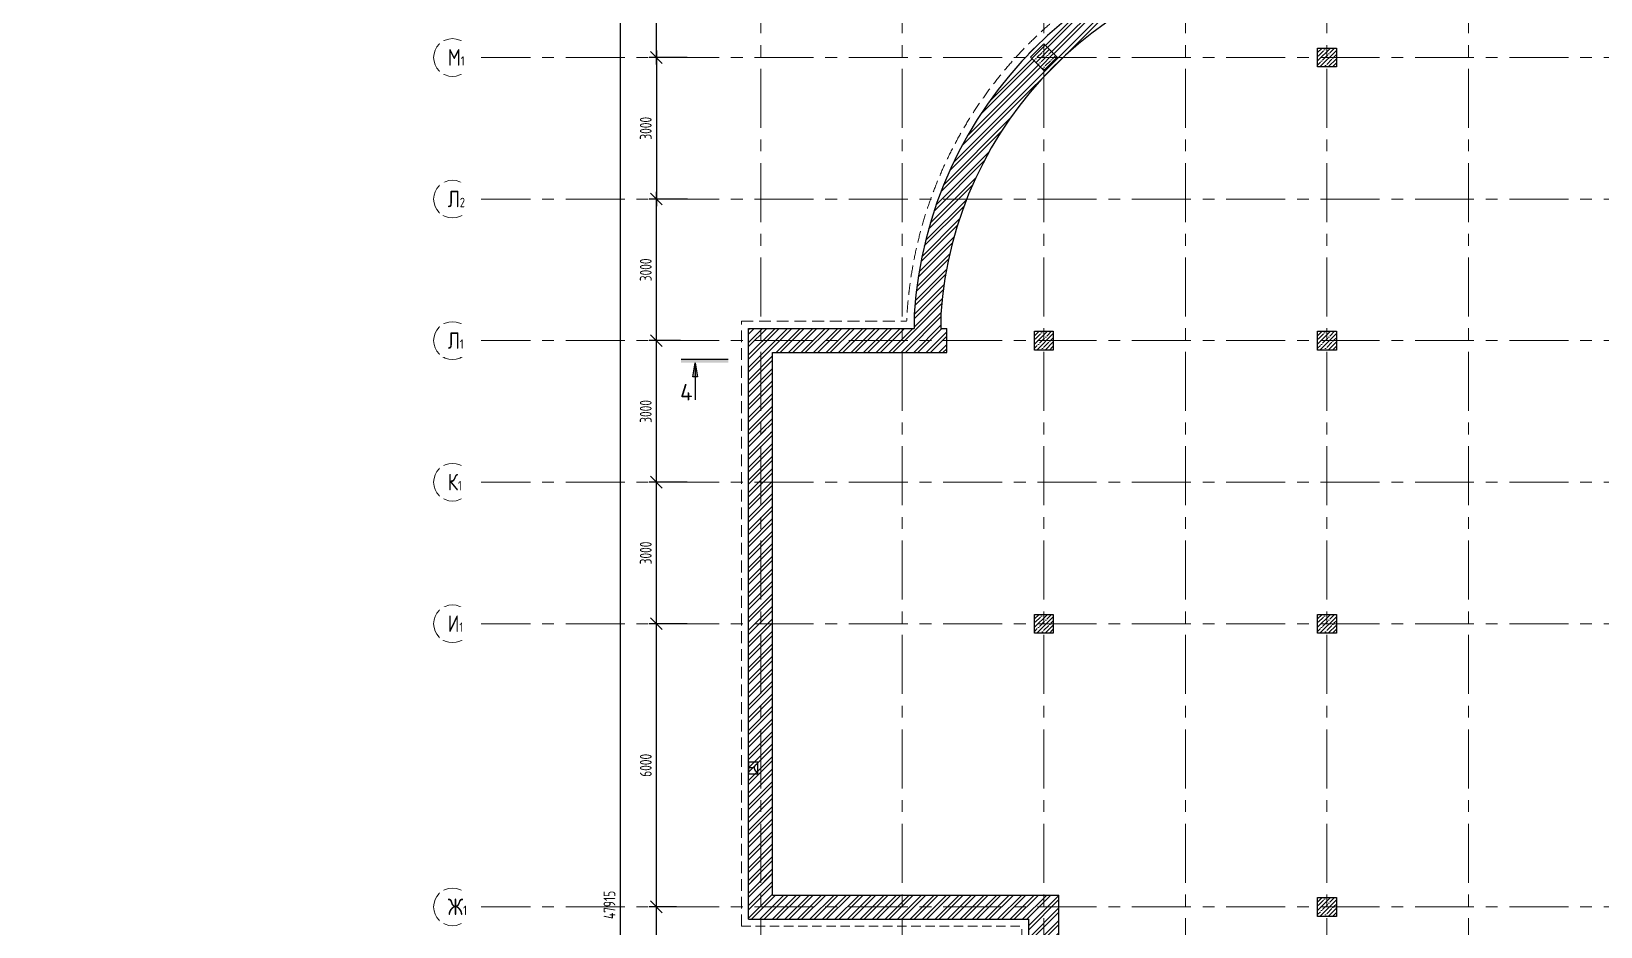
# Model space of a CAD drawing. Header units: millimetres. Extents: x -8417289 to 9420486, y 0 to 166066.
# Drawn here: x -368632 to -335372, y 106183 to 125154 of the extents above; entities that cross this region are included whole.
import ezdxf
from ezdxf import colors
from ezdxf.entities.mleader import LeaderData, LeaderLine
from ezdxf.math import Vec2, Vec3

# ---------------------------------------------------------------- set-up
doc = ezdxf.new("R2010")
doc.units = ezdxf.units.MM
doc.header["$MEASUREMENT"] = 0
doc.header["$PDMODE"] = 3
doc.header["$PDSIZE"] = -4
for name, pattern in [('ADSK_Штриховая_ш2 п1', [3, 2, -1]), ('CENTER', [2, 1.25, -0.25, 0.25, -0.25]), ('TRATTEGGIATA', [0.75, 0.5, -0.25])]:
    doc.linetypes.add(name, pattern=pattern)
doc.layers.get('0').update_dxf_attribs({"color": 250, "lineweight": 9})
doc.layers.get('Defpoints').update_dxf_attribs({"color": 6})
for name, color, linetype, lineweight in [('АР_Колонны', 250, 'Continuous', 30), ('АР_Колонны Штрих', 250, 'Continuous', 5), ('АР_МосжилНии_Стены', 127, 'Continuous', 30), ('АР_Оси', 195, 'Continuous', 9), ('АР_Оси размеры', 164, 'Continuous', 9), ('АР_Разрезы', 175, 'Continuous', 9), ('АР_тонкая линия', 250, 'Continuous', 0), ('АР_Штриховка кирпич', 250, 'Continuous', 9), ('Подвал', 250, 'Continuous', 30)]:
    doc.layers.add(name, color=color, linetype=linetype, lineweight=lineweight)
doc.layers.add('Тонкая', color=7, linetype='Continuous')
doc.layers.add('ТХ_Задание КР', color=7, linetype='Continuous', true_color=0x9a5430)
doc.styles.add('METRO-STYLE', font='isocpeur.TTF', dxfattribs={"width": 0.9, "oblique": 15})
doc.styles.add('ГОСТ 2.304', font='isocpeur.TTF', dxfattribs={"width": 0.7})
doc.dimstyles.new('СПДС', dxfattribs={"dimscale": 100, "dimtxt": 2.5, "dimasz": 2.5, "dimexe": 1.5, "dimexo": 0, "dimgap": 1, "dimtad": 1, "dimdec": 0, "dimrnd": 1, "dimtxsty": 'ГОСТ 2.304', "dimblk": 'OBLIQUE', "dimcen": 2.5, "dimdle": 1.5, "dimadec": 0, "dimazin": 2, "dimtfac": 0.75, "dimtdec": 0, "dimtmove": 1, "dimatfit": 3, "dimfxl": 1, "dimtolj": 1, "dimarcsym": 1})

# ---------------------------------------------------------------- blocks, each defined once
blk = doc.blocks.new('_Oblique')
at = {"color": 0, "linetype": 'ByBlock', "lineweight": -2}
blk.add_line((-0.5, -0.5), (0.5, 0.5), dxfattribs=at)
blk = doc.blocks.new('*D542')
at = {"layer": 'Defpoints', "color": 0, "lineweight": 30, "ltscale": 100, "transparency": 16777216}
for p in [(-355385, 106601), (-354961, 106601), (-354822, 103601)]:
    blk.add_point(p, dxfattribs=at)
at = {"layer": 'АР_Оси размеры', "color": 0, "lineweight": -2, "ltscale": 100, "transparency": 16777216}
for p, q in [((-354961, 106601), (-355535, 106601)), ((-355385, 103451), (-355385, 106751)), ((-354822, 103601), (-355535, 103601))]:
    blk.add_line(p, q, dxfattribs=at)
at = {"layer": 'АР_Оси размеры', "color": 0, "lineweight": -2, "ltscale": 100, "transparency": 16777216, "xscale": 250, "yscale": 250, "zscale": 250}
for p, rotation in [((-355385, 106601), 90), ((-355385, 103601), 270)]:
    blk.add_blockref('_Oblique', p, dxfattribs=dict(at, rotation=rotation))
at = {"layer": 'АР_Оси размеры', "color": 0, "ltscale": 100, "transparency": 16777216, "insert": (-355610, 105101), "char_height": 250, "attachment_point": 5, "rotation": 90, "style": 'ГОСТ 2.304'}
blk.add_mtext('\\A1;3000', dxfattribs=at)
blk = doc.blocks.new('*D543')
at = {"layer": 'Defpoints', "color": 0, "lineweight": 30, "ltscale": 100, "transparency": 16777216}
for p in [(-355385, 112601), (-354730, 112601), (-354961, 106601)]:
    blk.add_point(p, dxfattribs=at)
at = {"layer": 'АР_Оси размеры', "color": 0, "lineweight": -2, "ltscale": 100, "transparency": 16777216}
for p, q in [((-355385, 106451), (-355385, 112751)), ((-354730, 112601), (-355535, 112601)), ((-354961, 106601), (-355535, 106601))]:
    blk.add_line(p, q, dxfattribs=at)
at = {"layer": 'АР_Оси размеры', "color": 0, "lineweight": -2, "ltscale": 100, "transparency": 16777216, "xscale": 250, "yscale": 250, "zscale": 250}
for p, rotation in [((-355385, 112601), 90), ((-355385, 106601), 270)]:
    blk.add_blockref('_Oblique', p, dxfattribs=dict(at, rotation=rotation))
at = {"layer": 'АР_Оси размеры', "color": 0, "ltscale": 100, "transparency": 16777216, "insert": (-355610, 109601), "char_height": 250, "attachment_point": 5, "rotation": 90, "style": 'ГОСТ 2.304'}
blk.add_mtext('\\A1;6000', dxfattribs=at)
blk = doc.blocks.new('*D544')
at = {"layer": 'Defpoints', "color": 0, "lineweight": 30, "ltscale": 100, "transparency": 16777216}
for p in [(-355385, 115601), (-354873, 115601), (-354730, 112601)]:
    blk.add_point(p, dxfattribs=at)
at = {"layer": 'АР_Оси размеры', "color": 0, "lineweight": -2, "ltscale": 100, "transparency": 16777216}
for p, q in [((-355385, 112451), (-355385, 115751)), ((-354873, 115601), (-355535, 115601)), ((-354730, 112601), (-355535, 112601))]:
    blk.add_line(p, q, dxfattribs=at)
at = {"layer": 'АР_Оси размеры', "color": 0, "lineweight": -2, "ltscale": 100, "transparency": 16777216, "xscale": 250, "yscale": 250, "zscale": 250}
for p, rotation in [((-355385, 115601), 90), ((-355385, 112601), 270)]:
    blk.add_blockref('_Oblique', p, dxfattribs=dict(at, rotation=rotation))
at = {"layer": 'АР_Оси размеры', "color": 0, "ltscale": 100, "transparency": 16777216, "insert": (-355610, 114101), "char_height": 250, "attachment_point": 5, "rotation": 90, "style": 'ГОСТ 2.304'}
blk.add_mtext('\\A1;3000', dxfattribs=at)
blk = doc.blocks.new('*D545')
at = {"layer": 'Defpoints', "color": 0, "lineweight": 30, "ltscale": 100, "transparency": 16777216}
for p in [(-355385, 118601), (-354873, 118601), (-354730, 115601)]:
    blk.add_point(p, dxfattribs=at)
at = {"layer": 'АР_Оси размеры', "color": 0, "lineweight": -2, "ltscale": 100, "transparency": 16777216}
for p, q in [((-355385, 115451), (-355385, 118751)), ((-354873, 118601), (-355535, 118601)), ((-354730, 115601), (-355535, 115601))]:
    blk.add_line(p, q, dxfattribs=at)
at = {"layer": 'АР_Оси размеры', "color": 0, "lineweight": -2, "ltscale": 100, "transparency": 16777216, "xscale": 250, "yscale": 250, "zscale": 250}
for p, rotation in [((-355385, 118601), 90), ((-355385, 115601), 270)]:
    blk.add_blockref('_Oblique', p, dxfattribs=dict(at, rotation=rotation))
at = {"layer": 'АР_Оси размеры', "color": 0, "ltscale": 100, "transparency": 16777216, "insert": (-355610, 117101), "char_height": 250, "attachment_point": 5, "rotation": 90, "style": 'ГОСТ 2.304'}
blk.add_mtext('\\A1;3000', dxfattribs=at)
blk = doc.blocks.new('*D546')
at = {"layer": 'Defpoints', "color": 0, "lineweight": 30, "ltscale": 100, "transparency": 16777216}
for p in [(-355385, 121601), (-354725, 121601), (-354873, 118601)]:
    blk.add_point(p, dxfattribs=at)
at = {"layer": 'АР_Оси размеры', "color": 0, "lineweight": -2, "ltscale": 100, "transparency": 16777216}
for p, q in [((-355385, 118451), (-355385, 121751)), ((-354725, 121601), (-355535, 121601)), ((-354873, 118601), (-355535, 118601))]:
    blk.add_line(p, q, dxfattribs=at)
at = {"layer": 'АР_Оси размеры', "color": 0, "lineweight": -2, "ltscale": 100, "transparency": 16777216, "xscale": 250, "yscale": 250, "zscale": 250}
for p, rotation in [((-355385, 121601), 90), ((-355385, 118601), 270)]:
    blk.add_blockref('_Oblique', p, dxfattribs=dict(at, rotation=rotation))
at = {"layer": 'АР_Оси размеры', "color": 0, "ltscale": 100, "transparency": 16777216, "insert": (-355610, 120101), "char_height": 250, "attachment_point": 5, "rotation": 90, "style": 'ГОСТ 2.304'}
blk.add_mtext('\\A1;3000', dxfattribs=at)
blk = doc.blocks.new('*D547')
at = {"layer": 'Defpoints', "color": 0, "lineweight": 30, "ltscale": 100, "transparency": 16777216}
for p in [(-355385, 127601), (-354873, 127601), (-354730, 124601)]:
    blk.add_point(p, dxfattribs=at)
at = {"layer": 'АР_Оси размеры', "color": 0, "lineweight": -2, "ltscale": 100, "transparency": 16777216}
for p, q in [((-355385, 124451), (-355385, 127751)), ((-354873, 127601), (-355535, 127601)), ((-354730, 124601), (-355535, 124601))]:
    blk.add_line(p, q, dxfattribs=at)
at = {"layer": 'АР_Оси размеры', "color": 0, "lineweight": -2, "ltscale": 100, "transparency": 16777216, "xscale": 250, "yscale": 250, "zscale": 250}
for p, rotation in [((-355385, 127601), 90), ((-355385, 124601), 270)]:
    blk.add_blockref('_Oblique', p, dxfattribs=dict(at, rotation=rotation))
at = {"layer": 'АР_Оси размеры', "color": 0, "ltscale": 100, "transparency": 16777216, "insert": (-355610, 126101), "char_height": 250, "attachment_point": 5, "rotation": 90, "style": 'ГОСТ 2.304'}
blk.add_mtext('\\A1;3000', dxfattribs=at)
blk = doc.blocks.new('*D551')
at = {"layer": 'Defpoints', "color": 0, "lineweight": 30, "ltscale": 100, "transparency": 16777216}
for p in [(-356211, 130601), (-356211, 82686), (-356155, 82686)]:
    blk.add_point(p, dxfattribs=at)
at = {"layer": 'АР_Оси размеры', "color": 0, "lineweight": -2, "ltscale": 100, "transparency": 16777216}
for p, q in [((-356155, 130751), (-356155, 82536)), ((-356211, 130601), (-356005, 130601)), ((-356211, 82686), (-356005, 82686))]:
    blk.add_line(p, q, dxfattribs=at)
at = {"layer": 'АР_Оси размеры', "color": 0, "lineweight": -2, "ltscale": 100, "transparency": 16777216, "xscale": 250, "yscale": 250, "zscale": 250}
for p, rotation in [((-356155, 130601), 90), ((-356155, 82686), 270)]:
    blk.add_blockref('_Oblique', p, dxfattribs=dict(at, rotation=rotation))
at = {"layer": 'АР_Оси размеры', "color": 0, "ltscale": 100, "transparency": 16777216, "insert": (-356380, 106643), "char_height": 250, "attachment_point": 5, "rotation": 90, "style": 'ГОСТ 2.304'}
blk.add_mtext('\\A1;47915', dxfattribs=at)
blk = doc.blocks.new('*D552')
at = {"layer": 'Defpoints', "color": 0, "lineweight": 30, "ltscale": 100, "transparency": 16777216}
for p in [(-354730, 124601), (-355385, 121601), (-354725, 121601)]:
    blk.add_point(p, dxfattribs=at)
at = {"layer": 'АР_Оси размеры', "color": 0, "lineweight": -2, "ltscale": 100, "transparency": 16777216}
for p, q in [((-355385, 124751), (-355385, 121451)), ((-354730, 124601), (-355535, 124601)), ((-354725, 121601), (-355535, 121601))]:
    blk.add_line(p, q, dxfattribs=at)
at = {"layer": 'АР_Оси размеры', "color": 0, "lineweight": -2, "ltscale": 100, "transparency": 16777216, "xscale": 250, "yscale": 250, "zscale": 250}
for p, rotation in [((-355385, 124601), 90), ((-355385, 121601), 270)]:
    blk.add_blockref('_Oblique', p, dxfattribs=dict(at, rotation=rotation))
at = {"layer": 'АР_Оси размеры', "color": 0, "ltscale": 100, "transparency": 16777216, "insert": (-355610, 123101), "char_height": 250, "attachment_point": 5, "rotation": 90, "style": 'ГОСТ 2.304'}
blk.add_mtext('\\A1;3000', dxfattribs=at)
blk = doc.blocks.new('A$C60573c2e')
at = {"layer": 'АР_Разрезы', "ltscale": 100}
h = blk.add_hatch(color=5, dxfattribs=at)
h.dxf.hatch_style = 1
h.paths.add_polyline_path([(-689, -12469), (-689, -12399), (-1689, -12399), (-1689, -12469)])
h.paths.add_polyline_path([(-1339, -12769), (-1389, -12469), (-1389, -12769)])
h.paths.add_polyline_path([(-1389, -12769), (-1389, -12469), (-1440, -12769)])
at = {"layer": 'АР_Разрезы', "color": 5, "lineweight": 25, "ltscale": 100}
for p, q in [((-689, -12399, -2792), (-1689, -12399, -2792)), ((-1440, -12769, -2792), (-1389, -12469, -2792)), ((-1389, -12469, -2792), (-1339, -12769, -2792)), ((-1339, -12769, -2792), (-1440, -12769, -2792))]:
    blk.add_line(p, q, dxfattribs=at)
at = {"layer": 'АР_Разрезы', "color": 5, "lineweight": 25, "ltscale": 100, "elevation": -2792}
blk.add_lwpolyline([(-1389, -12469), (-1389, -13252)], dxfattribs=at)
at = {"layer": 'АР_Разрезы', "color": 5, "lineweight": 25, "ltscale": 100, "insert": (-1710, -12919, -2792), "char_height": 350, "width": 583.33, "attachment_point": 1, "style": 'METRO-STYLE'}
blk.add_mtext('{\\Q0;\\W1;4}', dxfattribs=at)

msp = doc.modelspace()

# ---------------------------------------------------------------- hatches: boundary and pattern name
at = {"layer": 'АР_Колонны Штрих', "ltscale": 100}
h = msp.add_hatch(dxfattribs=at)
h.set_pattern_fill('ANSI35', color=256, scale=500)
h.set_pattern_definition([(45, (-1304541.9, 164482.94), (-88.388348, 88.388348), []), (45, (-1304453.51, 164482.94), (-88.388348, 88.388348), [156.25, -31.25, 0, -31.25])])
h.paths.add_polyline_path([(-347174, 124888.2), (-347456.9, 124605.4), (-347174, 124322.6), (-346891.2, 124605.4)])
h = msp.add_hatch(dxfattribs=at)
h.set_pattern_fill('ANSI35', color=256, scale=500)
h.set_pattern_definition([(45, (-1298424.17, 164672.16), (-88.388348, 88.388348), []), (45, (-1298335.78, 164672.16), (-88.388348, 88.388348), [156.25, -31.25, 0, -31.25])])
h.paths.add_polyline_path([(-340972.1, 124800.7), (-341372.1, 124800.7), (-341372.1, 124400.7), (-340972.1, 124400.7)])
h = msp.add_hatch(dxfattribs=at)
h.set_pattern_fill('ANSI35', color=256, scale=500)
h.set_pattern_definition([(45, (-1304424.17, 158672.16), (-88.388348, 88.388348), []), (45, (-1304335.78, 158672.16), (-88.388348, 88.388348), [156.25, -31.25, 0, -31.25])])
h.paths.add_polyline_path([(-346972.1, 118800.7), (-347372.1, 118800.7), (-347372.1, 118400.7), (-346972.1, 118400.7)])
h = msp.add_hatch(dxfattribs=at)
h.set_pattern_fill('ANSI35', color=256, scale=500)
h.set_pattern_definition([(45, (-1298424.17, 158672.16), (-88.388348, 88.388348), []), (45, (-1298335.78, 158672.16), (-88.388348, 88.388348), [156.25, -31.25, 0, -31.25])])
h.paths.add_polyline_path([(-340972.1, 118800.7), (-341372.1, 118800.7), (-341372.1, 118400.7), (-340972.1, 118400.7)])
h = msp.add_hatch(dxfattribs=at)
h.set_pattern_fill('ANSI35', color=256, scale=500)
h.set_pattern_definition([(45, (-1304424.17, 152672.16), (-88.388348, 88.388348), []), (45, (-1304335.78, 152672.16), (-88.388348, 88.388348), [156.25, -31.25, 0, -31.25])])
h.paths.add_polyline_path([(-346972.1, 112800.7), (-347372.1, 112800.7), (-347372.1, 112400.7), (-346972.1, 112400.7)])
h = msp.add_hatch(dxfattribs=at)
h.set_pattern_fill('ANSI35', color=256, scale=500)
h.set_pattern_definition([(45, (-1298424.17, 152672.16), (-88.388348, 88.388348), []), (45, (-1298335.78, 152672.16), (-88.388348, 88.388348), [156.25, -31.25, 0, -31.25])])
h.paths.add_polyline_path([(-340972.1, 112800.7), (-341372.1, 112800.7), (-341372.1, 112400.7), (-340972.1, 112400.7)])
h = msp.add_hatch(dxfattribs=at)
h.set_pattern_fill('ANSI35', color=256, scale=500)
h.set_pattern_definition([(45, (-1298424.17, 146672.16), (-88.388348, 88.388348), []), (45, (-1298335.78, 146672.16), (-88.388348, 88.388348), [156.25, -31.25, 0, -31.25])])
h.paths.add_polyline_path([(-340972.1, 106800.7), (-341372.1, 106800.7), (-341372.1, 106400.7), (-340972.1, 106400.7)])
at = {"layer": 'АР_Штриховка кирпич', "ltscale": 100}
h = msp.add_hatch(dxfattribs=at)
h.set_pattern_fill('ANSI32', color=256, scale=500)
h.paths.add_polyline_path([(-347172.1, 124324.5), (-347174, 124322.6), (-347452.2, 124600.7), (-347174, 124888.2), (-346891.2, 124605.4)], flags=16)
edge = h.paths.add_edge_path()
edge.add_line((-349232.1, 118860.7), (-349355.4, 118860.7))
edge.add_line((-349355.4, 118860.7), (-349355.4, 119160.7))
edge.add_arc((-341163.9, 118592.5), 8211.2, 93.96796, 176.03204, ccw=False)
edge.add_line((-341732.1, 126784), (-341732.1, 127350.9))
edge.add_arc((-341172.1, 118600.8), 8768, 93.66159, 123.74508)
edge.add_arc((-341172.1, 118600.7), 8768.1, 123.74482, 152.84496)
edge.add_arc((-341172.1, 118600.7), 8768.1, 152.84496, 176.33816)
edge.add_line((-349922.3, 119160.7), (-349922.3, 118860.7))
edge.add_line((-349922.3, 118860.7), (-353432.1, 118860.8))
edge.add_line((-353432.1, 118860.8), (-353432.1, 116760))
edge.add_line((-353432.1, 116760), (-353313.2, 116760))
edge.add_line((-353313.2, 116760), (-353313.2, 116644.1))
edge.add_line((-353313.2, 116644.1), (-352922.1, 116644.1))
edge.add_line((-352922.1, 116644.1), (-352922.1, 118350.7))
edge.add_line((-352922.1, 118350.7), (-349232.1, 118350.4))
edge.add_line((-349232.1, 118350.4), (-349232.1, 118860.7))
h = msp.add_hatch(dxfattribs=at)
h.set_pattern_fill('ANSI32', color=256, scale=500)
h.paths.add_polyline_path([(-352922.1, 116711), (-353313.2, 116711), (-353313.2, 116776), (-353432.1, 116776), (-353432.1, 107137.3), (-352922.1, 107137.3)])
h = msp.add_hatch(dxfattribs=at)
h.set_pattern_fill('ANSI32', color=256, scale=500)
h.paths.add_polyline_path([(-352922.1, 107275.7), (-353313.2, 107275.7), (-353313.2, 107340.7), (-353432.1, 107340.7), (-353432.1, 106340.7), (-347492.2, 106340.7), (-346852.2, 106850.7), (-352922.1, 106850.7)])
h = msp.add_hatch(dxfattribs=at)
h.set_pattern_fill('ANSI32', color=256, scale=500)
h.paths.add_polyline_path([(-347492.2, 102840.4), (-346852.1, 102840.4), (-346852.1, 106850.7), (-347492.2, 106340.7)])
h.paths.add_polyline_path([(-347492.1, 89148.6), (-346852.1, 89148.6), (-346852.1, 101675.4), (-347492.2, 101675.4)])
h.paths.add_polyline_path([(-346852.1, 87938.6), (-347492.1, 87938.6), (-347492.1, 83698.5), (-346852.1, 83698.5)])

# ---------------------------------------------------------------- linework, layer by layer
at = {"linetype": 'TRATTEGGIATA', "ltscale": 500}
for p, q in [((-353582.1, 106190.7), (-353582.1, 119010.7)), ((-353582.1, 119010.7), (-350080.8, 119010.7))]:
    msp.add_line(p, q, dxfattribs=at)
msp.add_arc((-341172.1, 118600.7), 8918.1, 92.63503, 177.36497, dxfattribs=at)
at = {"layer": 'АР_Колонны', "ltscale": 100}
for points in [[(-347456.9, 124605.4), (-347174, 124888.2), (-346891.2, 124605.4), (-347174, 124322.6)], [(-341372.1, 124800.7), (-340972.1, 124800.7), (-340972.1, 124400.7), (-341372.1, 124400.7)], [(-347372.1, 118800.7), (-346972.1, 118800.7), (-346972.1, 118400.7), (-347372.1, 118400.7)], [(-341372.1, 118800.7), (-340972.1, 118800.7), (-340972.1, 118400.7), (-341372.1, 118400.7)], [(-347372.1, 112800.7), (-346972.1, 112800.7), (-346972.1, 112400.7), (-347372.1, 112400.7)], [(-341372.1, 112800.7), (-340972.1, 112800.7), (-340972.1, 112400.7), (-341372.1, 112400.7)], [(-341372.1, 106800.7), (-340972.1, 106800.7), (-340972.1, 106400.7), (-341372.1, 106400.7)]]:
    msp.add_lwpolyline(points, close=True, dxfattribs=at)
at = {"layer": 'АР_МосжилНии_Стены', "ltscale": 100}
for p, q in [((-353432.1, 116499), (-353432.1, 118860.7)), ((-353432.1, 118860.7), (-349922.3, 118860.7)), ((-349355.4, 118860.7), (-349232.1, 118860.7)), ((-349232.1, 118350.7), (-349232.1, 118860.7)), ((-352922.1, 116564), (-352922.1, 118350.7)), ((-352922.1, 118350.7), (-349232.1, 118350.7)), ((-353432.1, 107095.2), (-353432.1, 116776)), ((-352922.1, 107160.2), (-352922.1, 116711)), ((-353432.1, 106340.7), (-353432.1, 107340.7)), ((-352922.1, 106850.7), (-352922.1, 107275.7)), ((-352922.1, 106850.7), (-346852.2, 106850.7)), ((-346852.2, 102840.4), (-346852.2, 106850.7)), ((-353432.1, 106340.7), (-347492.2, 106340.7)), ((-347492.2, 102840.4), (-347492.2, 106340.7))]:
    msp.add_line(p, q, dxfattribs=at)
for points in [[(-349922.3, 119160.7), (-349922.3, 118860.7)], [(-349355.4, 119160.7), (-349355.4, 118860.7)]]:
    msp.add_lwpolyline(points, dxfattribs=at)
msp.add_lwpolyline([(-353232.5, 109420.7), (-353232.5, 109671), (-353432.1, 109671), (-353432.1, 109420.7)], close=True, dxfattribs=at)
for radius, start, end in [(8768.1, 93.66184, 176.33816), (8202.4, 93.91476, 176.08524)]:
    msp.add_arc((-341172.1, 118600.7), radius, start, end, dxfattribs=at)
at = {"layer": 'АР_Оси', "linetype": 'CENTER', "ltscale": 1000}
for p, q in [((-353172.1, 134363.2), (-353172.1, 78630.8)), ((-350172.1, 134363.2), (-350172.1, 78630.8)), ((-347172.1, 134363.2), (-347172.1, 78630.8)), ((-344172.1, 134363.2), (-344172.1, 78630.8)), ((-341172.1, 134363.2), (-341172.1, 78630.8)), ((-338172.1, 134363.2), (-338172.1, 78630.8)), ((-359305.8, 124600.7), (-276127.4, 124600.7)), ((-359305.8, 121600.7), (-276127.4, 121600.7)), ((-359305.8, 118600.7), (-276127.4, 118600.7)), ((-359305.8, 115600.7), (-276127.4, 115600.7)), ((-359305.8, 112600.7), (-276127.4, 112600.7)), ((-359305.8, 106600.7), (-276127.4, 106600.7))]:
    msp.add_line(p, q, dxfattribs=at)
at = {"layer": 'АР_Оси', "ltscale": 0.5}
for centre in [(-359705.8, 124600.7), (-359705.8, 121600.7), (-359705.8, 118600.7), (-359705.8, 115600.7), (-359705.8, 112600.7), (-359705.8, 106600.7)]:
    msp.add_circle(centre, 400, dxfattribs=at)
at = {"layer": 'АР_тонкая линия', "linetype": 'ADSK_Штриховая_ш2 п1', "ltscale": 100}
for p in [(-353582.1, 106190.7), (-347642.2, 103230.3, 0.4)]:
    msp.add_line(p, (-347642.2, 106190.7, 0), dxfattribs=at)
at = {"layer": 'Подвал', "ltscale": 100}
msp.add_line((-353313.2, 109545.9), (-353432.1, 109545.9), dxfattribs=at)
msp.add_arc((-353232.5, 109545.9), 80.7, 90, 270, dxfattribs=at)

# ---------------------------------------------------------------- block references
at = {"layer": 'Тонкая', "color": 31, "ltscale": 100, "true_color": 0xfecc66}
msp.add_blockref('A$C60573c2e', (-353172.1, 130600.7), dxfattribs=at)
msp.add_blockref('A$C60573c2e', (-353172.1, 130600.7), dxfattribs=at)

# ---------------------------------------------------------------- dimensions: what is measured, and where the dimension line sits
at = {"layer": 'АР_Оси размеры', "ltscale": 100}
for base, p1, p2, picture, middle in [((-356155.3, 82685.7), (-356211.1, 130600.7), (-356211.1, 82685.7), '*D551', (-356380.3, 106643.2)), ((-355384.8, 127600.7), (-354730.5, 124600.7), (-354873.5, 127600.7), '*D547', (-355609.8, 126100.7)), ((-355384.8, 121600.7), (-354730.5, 124600.7), (-354725.3, 121600.7), '*D552', (-355609.8, 123100.7)), ((-355384.8, 121600.7), (-354873.5, 118600.7), (-354725.3, 121600.7), '*D546', (-355609.8, 120100.7)), ((-355384.8, 118600.7), (-354730.5, 115600.7), (-354873.5, 118600.7), '*D545', (-355609.8, 117100.7)), ((-355384.8, 115600.7), (-354730.5, 112600.7), (-354873.5, 115600.7), '*D544', (-355609.8, 114100.7)), ((-355384.8, 112600.7), (-354961.3, 106600.7), (-354730.5, 112600.7), '*D543', (-355609.8, 109600.7)), ((-355384.8, 106600.7), (-354821.8, 103600.7), (-354961.3, 106600.7), '*D542', (-355609.8, 105100.7))]:
    dim = msp.add_linear_dim(base=base, p1=p1, p2=p2, angle=90, dimstyle='СПДС', dxfattribs=at)
    dim.commit()
    dim.dimension.update_dxf_attribs({"geometry": picture, "text_midpoint": middle})

# ---------------------------------------------------------------- leaders
at = {"layer": 'ТХ_Задание КР', "color": 1, "ltscale": 100}
ml = msp.add_multileader_mtext('Standard', dxfattribs=at)
ml.set_content('\\pxsm1,qc;{\\C1;Предусмотреть усиление конструкции по всей длине для возможности размещения (монтажа) спортивного оборудования }', color=7, style='ГОСТ 2.304')
ml.set_leader_properties(color=256, lineweight=25)
ml.build(insert=Vec2(0, 0))
ml.multileader.update_dxf_attribs({"text_left_attachment_type": 6, "text_right_attachment_type": 6, "dogleg_length": 150, "arrow_head_size": 225, "scale": 75})
ctx = ml.context
ctx.base_point, ctx.scale, ctx.char_height, ctx.arrow_head_size, ctx.landing_gap_size, ctx.plane_origin = Vec3(-186217.9, 130035.5), 75, 187.5, 225, 150, Vec3(-151883.7, 114996.2)
ctx.left_attachment, ctx.right_attachment, ctx.text_align_type = 6, 6, 1
notes = []
notes.append((ctx, [(1, (1, 1, 0), (-181305.4, 130035.5), (-1, 0), 150, [(1, [(-182092.7, 124870)], 0, [])])]))
ctx.mtext.insert, ctx.mtext.width, ctx.mtext.defined_height, ctx.mtext.alignment, ctx.mtext.line_spacing_factor, ctx.mtext.flow_direction = Vec3(-183852.5, 130279.2), 4494.329, 2263.3, 2, 0.8, 5
ml = msp.add_multileader_mtext('Standard', dxfattribs=at)
ml.set_content('\\pxsm1,qc;{\\C1;Зона усиления для настенного крепления фермы баскетбольной со щитом и кольцом \\Pна высоте от 2,8 до 3,8 м от УЧП}', color=7, style='ГОСТ 2.304')
ml.set_leader_properties(color=256, lineweight=25)
ml.build(insert=Vec2(0, 0))
ml.multileader.update_dxf_attribs({"text_left_attachment_type": 6, "text_right_attachment_type": 6, "dogleg_length": 150, "arrow_head_size": 225, "scale": 75})
ctx = ml.context
ctx.base_point, ctx.scale, ctx.char_height, ctx.arrow_head_size, ctx.landing_gap_size, ctx.plane_origin = Vec3(-175039.9, 113641.2), 75, 187.5, 225, 150, Vec3(-132203.3, 95150.5)
ctx.left_attachment, ctx.right_attachment, ctx.text_align_type = 6, 6, 1
notes.append((ctx, [(0, (1, 1, 0), (-175189.9, 113641.2), (1, 0), 150, [(1, [(-176222.2, 115849.8)], 0, [])])]))
ctx.mtext.insert, ctx.mtext.width, ctx.mtext.defined_height, ctx.mtext.alignment, ctx.mtext.line_spacing_factor, ctx.mtext.flow_direction = Vec3(-172642.7, 113866.2), 4494.329, 2263.3, 2, 0.8, 5
for ctx, leaders in notes:
    for number, flags, end, landing, length, lines in leaders:
        leader = LeaderData()
        leader.index, (leader.has_last_leader_line, leader.has_dogleg_vector, leader.attachment_direction) = number, flags
        leader.last_leader_point, leader.dogleg_vector, leader.dogleg_length = Vec3(end), Vec3(landing), length
        for number, points, colour, breaks in lines:
            line = LeaderLine()
            line.index, line.vertices, line.color, line.breaks = number, Vec3.list(points), colors.encode_raw_color(colour), breaks
            leader.lines.append(line)
        ctx.leaders.append(leader)

# ---------------------------------------------------------------- next in the draw order: texts
at = {"layer": 'АР_Оси', "char_height": 350, "width": 528.82, "attachment_point": 1, "line_spacing_factor": 1.149209, "style": 'ГОСТ 2.304', "bg_fill": 2}
for s, insert in [('{\\W0.8;М\\H0.57143x;1}', (-359805.6, 124778.5)), ('{\\W0.8;Л\\H0.57143x;2}', (-359805.6, 121778.5)), ('{\\W0.8;Л\\H0.57143x;1}', (-359805.6, 118778.5)), ('{\\W0.8;К\\H0.57143x;1}', (-359805.6, 115778.5)), ('{\\W0.8;И\\H0.57143x;1}', (-359805.6, 112778.5)), ('{\\W0.8;Ж\\H0.57143x;1}', (-359805.6, 106778.5))]:
    msp.add_mtext(s, dxfattribs=dict(at, insert=insert))

# ---------------------------------------------------------------- next in the draw order: leaders
at = {"layer": 'ТХ_Задание КР', "color": 1, "ltscale": 100}
ml = msp.add_multileader_mtext('Standard', dxfattribs=at)
ml.set_content('\\pxsm1,qc;{\\C1;Зона усиления для настенного крепления фермы баскетбольной со щитом и кольцом \\Pна высоте от 2,8 до 3,8 м от УЧП}', color=7, style='ГОСТ 2.304')
ml.set_leader_properties(color=256, lineweight=25)
ml.build(insert=Vec2(0, 0))
ml.multileader.update_dxf_attribs({"text_left_attachment_type": 6, "text_right_attachment_type": 6, "dogleg_length": 150, "arrow_head_size": 225, "scale": 75})
ctx = ml.context
ctx.base_point, ctx.scale, ctx.char_height, ctx.arrow_head_size, ctx.landing_gap_size, ctx.plane_origin = Vec3(-162365, 114061.4), 75, 187.5, 225, 150, Vec3(-120203.3, 95150.5)
ctx.left_attachment, ctx.right_attachment, ctx.text_align_type = 6, 6, 2
notes = []
notes.append((ctx, [(0, (1, 1, 0), (-162515, 114061.4), (1, 0), 150, [(1, [(-164222.2, 115850.7)], 0, [])])]))
ctx.mtext.insert, ctx.mtext.width, ctx.mtext.defined_height, ctx.mtext.alignment, ctx.mtext.line_spacing_factor, ctx.mtext.flow_direction = Vec3(-158179.1, 114286.4), 4494.329, 2263.3, 3, 0.8, 5
for ctx, leaders in notes:
    for number, flags, end, landing, length, lines in leaders:
        leader = LeaderData()
        leader.index, (leader.has_last_leader_line, leader.has_dogleg_vector, leader.attachment_direction) = number, flags
        leader.last_leader_point, leader.dogleg_vector, leader.dogleg_length = Vec3(end), Vec3(landing), length
        for number, points, colour, breaks in lines:
            line = LeaderLine()
            line.index, line.vertices, line.color, line.breaks = number, Vec3.list(points), colors.encode_raw_color(colour), breaks
            leader.lines.append(line)
        ctx.leaders.append(leader)

doc.saveas('drawing.dxf')
